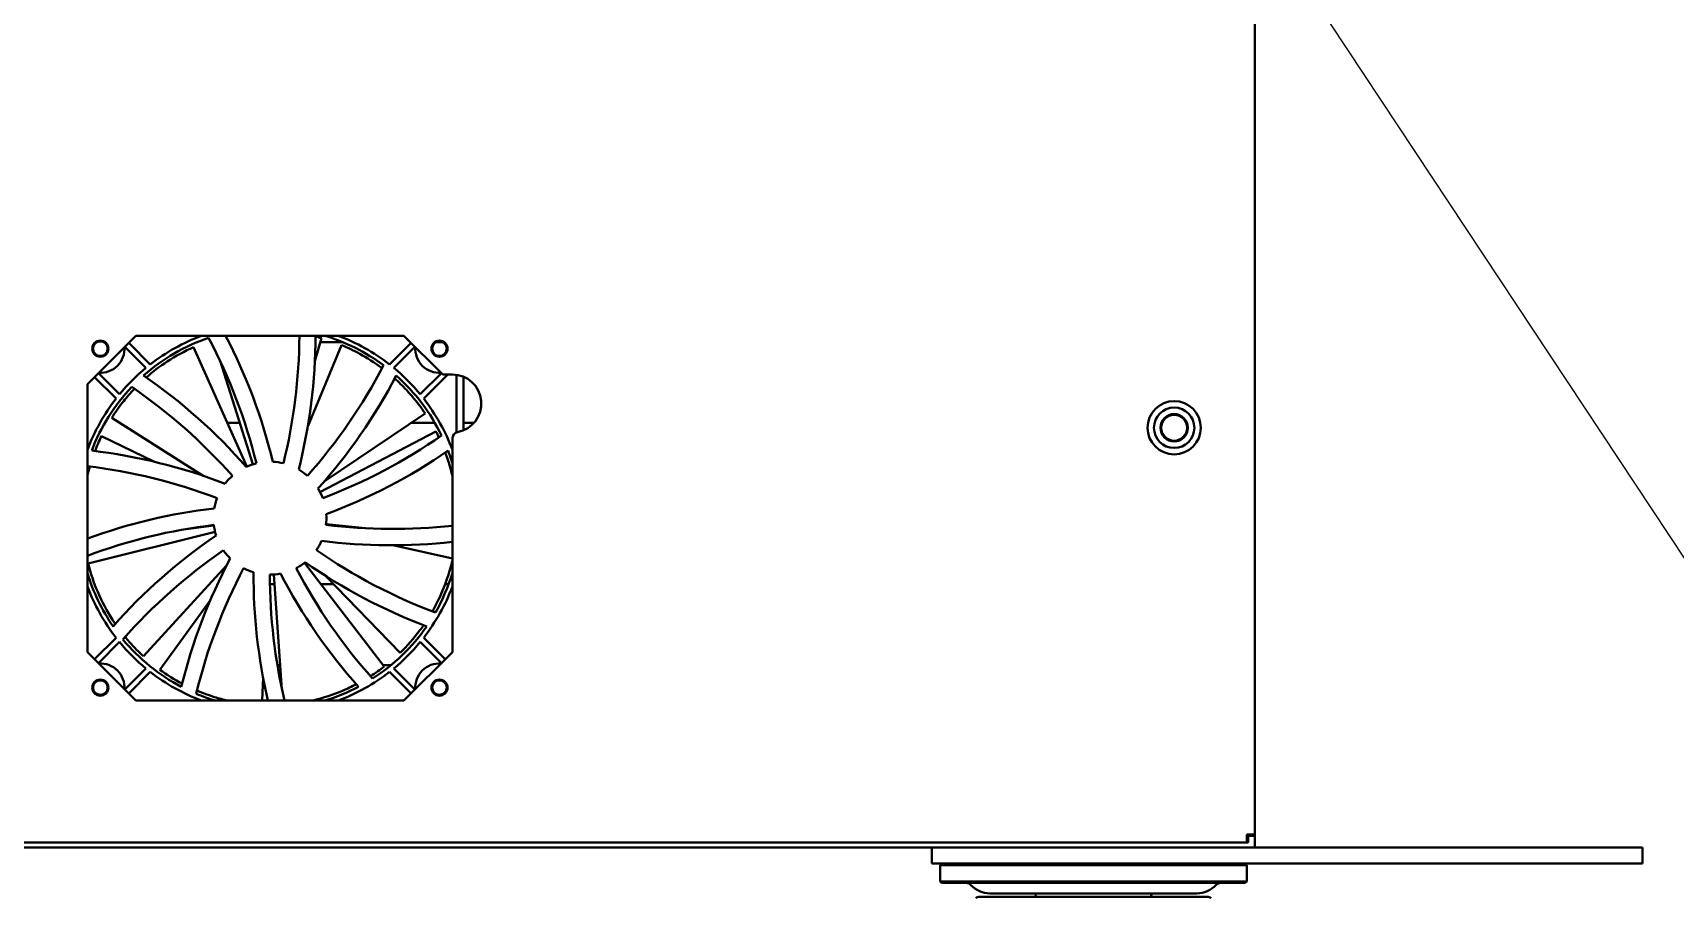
# Model space of a CAD drawing. Header units: millimetres. Extents: x 0 to 51860, y 0 to 5940.
# Drawn here: x 5776 to 6284, y 3832 to 4100 of the extents above; entities that cross this region are included whole.
import ezdxf

# ---------------------------------------------------------------- set-up
doc = ezdxf.new("R2010")
doc.units = ezdxf.units.MM
doc.header["$LTSCALE"] = 10
doc.layers.add('가시적인 것(ISO)', color=3, linetype='Continuous', lineweight=40)
doc.layers.add('기호(ISO)', color=5, linetype='Continuous', lineweight=25)
doc.styles.add('치수 텍스트_PSTEK_POSCO', font='isocp.shx')
doc.dimstyles.new('치수_PSTEK_POSCO$7', dxfattribs={"dimscale": 10, "dimtxt": 3.5, "dimasz": 2.5, "dimexe": 2, "dimexo": 2.5, "dimgap": 1, "dimtad": 1, "dimrnd": 1e-08, "dimdsep": 46, "dimtxsty": '치수 텍스트_PSTEK_POSCO', "dimcen": 0.09, "dimdle": 10, "dimclrd": 7, "dimclre": 7, "dimclrt": 2, "dimadec": 1, "dimazin": 2, "dimtfac": 1, "dimtmove": 0, "dimatfit": 3, "dimfxl": 0, "dimtolj": 1, "dimlwd": -1, "dimlwe": -1, "dimarcsym": 0})

msp = doc.modelspace()

# ---------------------------------------------------------------- linework, layer by layer
at = {"layer": '가시적인 것(ISO)'}
for p, q in [((6154.0177, 5393.6332), (6154.0177, 3851.6332)), ((5792.5177, 3991.1332), (5807.5177, 4006.1332)), ((5804.1203, 4002.7358), (5810.6571, 3996.199)), ((5811.991, 3997.2665), (5805.321, 4003.9365)), ((5807.5177, 4006.1332), (5890.5177, 4006.1332)), ((5825.399, 4002.6063), (5841.8914, 3965.6165)), ((5871.1595, 4003.2405), (5860.7375, 3978.0078)), ((5864.9752, 4005.3948), (5862.9364, 3998.2704)), ((5871.6175, 4004.1332), (5864.6141, 4004.1332)), ((5892.7144, 4003.9365), (5886.0444, 3997.2665)), ((5887.3783, 3996.199), (5893.9151, 4002.7358)), ((5890.5177, 4006.1332), (5902.5177, 3994.1332)), ((5902.5485, 4004.1332), (5900.4869, 4004.1332)), ((5833.6069, 3998.3396), (5843.7386, 3966.3179)), ((5794.7144, 3993.3299), (5801.3844, 3986.6599)), ((5802.4519, 3987.9938), (5795.9151, 3994.5306)), ((5902.1203, 3994.5306), (5895.5835, 3987.9938)), ((5896.651, 3986.6599), (5904.1243, 3994.1332)), ((5902.5177, 3994.1332), (5905.5177, 3994.1332)), ((5906.821, 3994.0383), (5906.821, 3976.1913)), ((5909.0177, 3993.4248), (5909.0177, 3976.8416)), ((5792.5177, 3908.1332), (5792.5177, 3991.1332)), ((5897.0847, 3982.0918), (5865.7983, 3960.9648)), ((5800.0697, 3980.7475), (5828.3974, 3962.7407)), ((5839.6838, 3979.1332), (5835.8648, 3979.1332)), ((5861.2023, 3979.1332), (5860.9241, 3979.1332)), ((5900.1132, 3979.1332), (5892.7034, 3979.1332)), ((5912.2259, 3979.1332), (5909.0177, 3979.1332)), ((5796.8742, 3975.0311), (5813.0795, 3967.1379)), ((5900.4374, 3976.4662), (5864.5323, 3957.7294)), ((5905.5177, 3974.3165), (5905.5177, 3908.1332)), ((5821.5062, 3945.9831), (5831.6697, 3947.3316)), ((5879.5724, 3946.4381), (5866.4228, 3947.8131)), ((5792.748, 3935.572), (5832.0398, 3945.3906)), ((5905.5177, 3937.1669), (5887.0942, 3941.2319)), ((5809.8764, 3906.8318), (5835.6311, 3934.9948)), ((5852.7578, 3896.5511), (5850.2477, 3932.1765)), ((5884.372, 3903.6542), (5859.685, 3935.7602)), ((5889.33, 3907.9328), (5866.3925, 3931.6601)), ((5850.4621, 3929.1332), (5849.044, 3929.1332)), ((5868.8353, 3929.1332), (5864.7806, 3929.1332)), ((5904.3418, 3929.1332), (5903.274, 3929.1332)), ((5814.951, 3902.6922), (5830.539, 3924.1711)), ((5801.3844, 3912.6065), (5794.7144, 3905.9365)), ((5795.9151, 3904.7358), (5802.4519, 3911.2726)), ((5895.5835, 3911.2726), (5902.1203, 3904.7358)), ((5903.321, 3905.9365), (5896.651, 3912.6065)), ((5807.5177, 3893.1332), (5792.5177, 3908.1332)), ((5905.5177, 3908.1332), (5890.5177, 3893.1332)), ((5810.6571, 3903.0674), (5804.1203, 3896.5306)), ((5805.321, 3895.3299), (5811.991, 3901.9999)), ((5852.2236, 3904.1332), (5851.3239, 3904.1332)), ((5886.5777, 3904.1332), (5884.0037, 3904.1332)), ((5886.0444, 3901.9999), (5892.7144, 3895.3299)), ((5893.9151, 3896.5306), (5887.3783, 3903.0674)), ((5846.6077, 3893.1332), (5846.9125, 3900.2802)), ((5890.5177, 3893.1332), (5807.5177, 3893.1332)), ((6151.5177, 3851.6332), (6154.0177, 3851.6332)), ((6151.5177, 3849.1332), (6151.5177, 3851.6332)), ((6151.5177, 3851.1332), (6151.947, 3851.1332)), ((6151.947, 3851.1332), (6151.947, 3849.1332)), ((6152.0177, 3851.6332), (6152.0177, 3851.2039)), ((6152.0177, 3851.2039), (6154.0177, 3851.2039)), ((6154.0177, 3851.2039), (6154.0177, 3851.6332)), ((6154.0177, 3847.6332), (6154.0177, 3851.2039)), ((6154.0177, 3847.6332), (5304.0177, 3847.6332)), ((6151.5177, 3849.1332), (5306.5177, 3849.1332)), ((6054.0177, 3842.6332), (6054.0177, 3847.6332)), ((6054.0177, 3847.6332), (6274.0177, 3847.6332)), ((6151.5177, 3849.1332), (6151.947, 3849.1332)), ((6274.0177, 3842.6332), (6274.0177, 3847.6332)), ((6274.0177, 3842.6332), (6054.0177, 3842.6332)), ((6056.5177, 3842.1332), (6057.0177, 3842.6332)), ((6066.5177, 3842.1332), (6056.5177, 3842.1332)), ((6056.5177, 3842.1332), (6056.5177, 3837.1332)), ((6066.5177, 3842.1332), (6141.5177, 3842.1332)), ((6151.5177, 3842.1332), (6141.5177, 3842.1332)), ((6151.5177, 3842.1332), (6151.0177, 3842.6332)), ((6151.5177, 3837.1332), (6151.5177, 3842.1332)), ((6056.5177, 3837.1332), (6066.5177, 3837.1332)), ((6057.0177, 3836.6332), (6056.5177, 3837.1332)), ((6066.5177, 3836.6332), (6057.0177, 3836.6332)), ((6141.5177, 3837.1332), (6066.5177, 3837.1332)), ((6066.5177, 3836.6332), (6141.5177, 3836.6332)), ((6141.5177, 3837.1332), (6151.5177, 3837.1332)), ((6151.0177, 3836.6332), (6141.5177, 3836.6332)), ((6151.0177, 3836.6332), (6151.5177, 3837.1332)), ((6139.1923, 3832.3732), (6068.8431, 3832.3732)), ((6071.971, 3833.4115), (6136.0644, 3833.4115))]:
    msp.add_line(p, q, dxfattribs=at)
for centre, radius in [((5796.5177, 4002.1332), 2.5), ((5796.5177, 4002.1332), 2.25), ((5901.5177, 4002.1332), 2.5), ((5901.5177, 4002.1332), 2.25), ((6129.0177, 3977.6332), 8.25), ((6129.0177, 3977.6332), 6.25), ((6129.0177, 3977.6332), 4.25), ((6129.0177, 3977.6332), 4.2), ((6129.0177, 3977.6332), 4), ((5796.5177, 3897.1332), 2.5), ((5796.5177, 3897.1332), 2.25), ((5901.5177, 3897.1332), 2.5), ((5901.5177, 3897.1332), 2.25)]:
    msp.add_circle(centre, radius, dxfattribs=at)
for centre, radius, start, end in [((5796.5177, 4002.1332), 7.5, 266.297305, 3.702695), ((5849.0177, 3949.6332), 59, 108.760371, 131.538462), ((5849.0177, 3949.6332), 60.3316, 110.529741, 127.858923), ((5678.6728, 3925.6707), 171.1296, 13.846154, 27.805831), ((5683.5334, 3927.0811), 171.1296, 13.527424, 27.51255), ((5687.0489, 4007.5787), 171.1296, 346.153846, 359.516038), ((5692.0081, 4006.5687), 171.1296, 345.835116, 359.854182), ((5849.0177, 3949.6332), 59, 53.375755, 73.261089), ((5849.0177, 3949.6332), 60.3316, 52.141077, 69.470259), ((5901.5177, 4002.1332), 7.5, 176.297305, 273.702695), ((5732.53, 4076.212), 171.1296, 318.461538, 332.421215), ((5849.0177, 3949.6332), 60.3316, 129.481448, 140.518552), ((5712.9691, 3852.7599), 171.1296, 41.219732, 55.501813), ((5736.4519, 4073.0131), 171.1296, 318.142808, 332.42489), ((5849.0177, 3949.6332), 60.3316, 39.481448, 50.518552), ((5849.0177, 3949.6332), 59, 25.683448, 48.461538), ((5905.5177, 3985.1332), 9, 280.475682, 90), ((5849.0177, 3949.6332), 59, 136.452678, 159.230769), ((5709.3207, 3849.2522), 171.1296, 41.538462, 55.498138), ((5849.0177, 3949.6332), 60.3316, 142.141077, 159.470259), ((5849.0177, 3949.6332), 60.3316, 20.529741, 37.858923), ((5804.6971, 4115.8477), 171.1296, 290.769231, 304.728908), ((5907.5177, 3974.3165), 2, 100.475682, 180), ((5773.5719, 3800.6312), 171.1296, 68.912039, 83.19412), ((5849.0177, 3949.6332), 17.5, 103.846154, 114.751703), ((5849.0177, 3949.6332), 17.5, 76.153846, 87.059396), ((5806.6831, 4111.1926), 171.1296, 290.450501, 304.732582), ((5849.0177, 3949.6332), 59, 16.738911, 20.769231), ((5771.9715, 3795.8299), 171.1296, 69.230769, 83.104317), ((5849.0177, 3949.6332), 17.5, 131.538462, 142.444011), ((5849.0177, 3949.6332), 17.5, 48.461538, 59.367088), ((5849.0177, 3949.6332), 17.5, 20.769231, 31.67478), ((5851.4584, 3782.6371), 171.1296, 96.604347, 110.146494), ((5849.0177, 3949.6332), 17.5, 159.230769, 170.136319), ((5852.2727, 3777.642), 171.1296, 96.923077, 110.437155), ((5849.0177, 3949.6332), 17.5, 186.923077, 197.828626), ((5849.0177, 3949.6332), 17.5, 353.076923, 3.982473), ((5887.0175, 4117.4056), 171.1296, 263.076923, 276.20617), ((5928.7858, 3802.8997), 171.1296, 124.296655, 138.578736), ((5849.0177, 3949.6332), 17.5, 325.384615, 336.290165), ((5886.6127, 4112.3608), 171.1296, 262.758193, 276.342521), ((5931.8282, 3798.8552), 171.1296, 124.615385, 138.575061), ((5987.8393, 3856.7773), 171.1296, 151.988962, 166.271043), ((5849.0177, 3949.6332), 17.5, 214.615385, 225.520934), ((5849.0177, 3949.6332), 17.5, 297.692308, 308.597857), ((5957.9297, 4076.2501), 171.1296, 235.065885, 249.347967), ((5960.6326, 4080.5289), 171.1296, 235.384615, 249.344292), ((5849.0177, 3949.6332), 59, 196.738911, 214.615385), ((5992.4128, 3854.6098), 171.1296, 152.307692, 166.267369), ((5849.0177, 3949.6332), 17.5, 242.307692, 253.213242), ((6015.0904, 3931.927), 171.1296, 179.68127, 193.102417), ((5849.0177, 3949.6332), 17.5, 270, 280.90555), ((6020.1473, 3932.1332), 171.1296, 180, 193.17332), ((6004.2963, 4011.133), 171.1296, 207.373578, 221.655659), ((6008.6781, 4013.6656), 171.1296, 207.692308, 221.651984), ((5849.0177, 3949.6332), 59, 330.298832, 343.261089), ((5849.0177, 3949.6332), 60.3316, 200.529741, 217.858923), ((5849.0177, 3949.6332), 60.3316, 322.141077, 339.470259), ((5849.0177, 3949.6332), 59, 302.606524, 325.384615), ((5849.0177, 3949.6332), 60.3316, 219.481448, 230.518552), ((5849.0177, 3949.6332), 59, 219.529601, 242.307692), ((5849.0177, 3949.6332), 60.3316, 309.481448, 320.518552), ((5796.5177, 3897.1332), 7.5, 356.297305, 93.702695), ((5849.0177, 3949.6332), 60.3316, 232.141077, 249.470259), ((5849.0177, 3949.6332), 60.3316, 290.529741, 307.858923), ((5901.5177, 3897.1332), 7.5, 86.297305, 183.702695), ((5849.0177, 3949.6332), 59, 247.221909, 253.261089), ((5849.0177, 3949.6332), 59, 286.738911, 297.692308), ((6064.6189, 3834.6332), 2, 42.674758, 90), ((6071.971, 3841.4115), 8, 222.674758, 270), ((6136.0644, 3841.4115), 8, 270, 317.325242), ((6143.4165, 3834.6332), 2, 90, 137.325242), ((6068.8431, 3830.3732), 2, 90, 129.338394), ((6084.1235, 3832.3783), 2, 19.959337, 31.105901), ((6094.4628, 3836.1332), 9, 199.959337, 204.694369), ((6113.5727, 3836.1332), 9, 335.305631, 340.040663), ((6123.9119, 3832.3783), 2, 148.894099, 160.040663), ((6139.1923, 3830.3732), 2, 50.661606, 90)]:
    msp.add_arc(centre, radius, start, end, dxfattribs=at)
for points, knots in [([(5825.399, 4002.6063), (5822.5717, 4001.3458), (5819.8238, 3999.8447), (5814.8957, 3996.6182), (5812.7163, 3994.9433), (5810.7409, 3993.209)], [0, 0, 0, 0, 0.93488435, 0.93488435, 1.78840353, 1.78840353, 1.78840353, 1.78840353]), ([(5883.7437, 3996.0886), (5881.393, 3997.8455), (5879.0589, 3999.3092), (5874.7745, 4001.6557), (5872.8288, 4002.551), (5871.1595, 4003.2405)], [2.00178331, 2.00178331, 2.00178331, 2.00178331, 2.97764033, 2.97764033, 3.91945443, 3.91945443, 3.91945443, 3.91945443]), ([(5897.0847, 3982.0918), (5895.3524, 3984.6572), (5893.3969, 3987.1027), (5890.112, 3990.5992), (5888.8969, 3991.7793), (5887.6616, 3992.883)], [0, 0, 0, 0, 0.93488435, 0.93488435, 1.45659757, 1.45659757, 1.45659757, 1.45659757]), ([(5807.087, 3989.7051), (5805.8589, 3988.4197), (5804.7493, 3987.1408), (5802.2581, 3984.0323), (5801.0386, 3982.2716), (5800.0697, 3980.7475)], [2.35563398, 2.35563398, 2.35563398, 2.35563398, 2.97764033, 2.97764033, 3.91945443, 3.91945443, 3.91945443, 3.91945443]), ([(5899.3197, 3920.7604), (5899.7818, 3921.5649), (5900.2181, 3922.3692), (5902.0316, 3925.906), (5903.122, 3928.5752), (5904.6357, 3933.0449), (5905.1407, 3934.9028), (5905.5177, 3936.5278)], [1.66305141, 1.66305141, 1.66305141, 1.66305141, 1.96062079, 1.96062079, 2.97764033, 2.97764033, 3.81316873, 3.81316873, 3.81316873, 3.81316873]), ([(5792.748, 3935.572), (5793.4985, 3932.5688), (5794.4996, 3929.6019), (5797.0448, 3923.6672), (5798.6118, 3920.7738), (5800.5755, 3917.7329), (5800.8596, 3917.306), (5801.1457, 3916.8879)], [0, 0, 0, 0, 0.93488435, 0.93488435, 1.96062079, 1.96062079, 2.13210846, 2.13210846, 2.13210846, 2.13210846]), ([(5889.33, 3907.9328), (5891.5556, 3910.0843), (5893.6244, 3912.4347), (5895.8604, 3915.4251), (5896.2412, 3915.9531), (5896.6106, 3916.4838)], [0, 0, 0, 0, 0.93488435, 0.93488435, 1.13367657, 1.13367657, 1.13367657, 1.13367657]), ([(5804.1836, 3912.8383), (5804.6037, 3912.3261), (5805.0227, 3911.8332), (5807.0215, 3909.5573), (5808.5437, 3908.0506), (5809.8764, 3906.8318)], [2.7303691, 2.7303691, 2.7303691, 2.7303691, 2.97764033, 2.97764033, 3.91945443, 3.91945443, 3.91945443, 3.91945443]), ([(5826.4187, 3896.2179), (5828.2666, 3895.4364), (5830.1106, 3894.7688), (5833.2802, 3893.7909), (5834.6162, 3893.4344), (5835.9126, 3893.1337)], [1.33484723, 1.33484723, 1.33484723, 1.33484723, 1.96062079, 1.96062079, 2.43196221, 2.43196221, 2.43196221, 2.43196221]), ([(5862.123, 3893.1332), (5862.1738, 3893.145), (5862.2246, 3893.1568), (5865.5643, 3893.941), (5868.6858, 3894.9817), (5873.0271, 3896.8114), (5874.4331, 3897.4776), (5875.7538, 3898.1636)], [0.91906384, 0.91906384, 0.91906384, 0.91906384, 0.93488435, 0.93488435, 1.96062079, 1.96062079, 2.49305989, 2.49305989, 2.49305989, 2.49305989])]:
    msp.add_open_spline(points, degree=3, knots=knots, dxfattribs=at)
for points in [[(5835.9124, 4006.1331), (5835.7315, 4006.0912), (5835.5527, 4006.0488), (5835.376, 4006.006)], [(5864.9752, 4005.3948), (5864.3658, 4005.5692), (5863.7526, 4005.7337), (5863.1363, 4005.8882)], [(5796.8742, 3975.0311), (5796.1434, 3973.5307), (5795.4751, 3971.9915), (5794.875, 3970.4294)], [(5901.3549, 3974.6294), (5901.0427, 3975.2831), (5900.735, 3975.896), (5900.4374, 3976.4662)], [(5905.5177, 3962.7385), (5904.9087, 3965.3634), (5904.1504, 3967.7921), (5903.3352, 3969.9705)], [(5793.2672, 3965.6292), (5792.99, 3964.6624), (5792.7408, 3963.6976), (5792.5184, 3962.7382)], [(5814.951, 3902.6922), (5817.1415, 3901.1024), (5819.461, 3899.6571), (5821.8466, 3898.3915)], [(5880.1403, 3900.6905), (5881.7652, 3901.7239), (5883.1786, 3902.7365), (5884.372, 3903.6542)], [(6151.947, 3851.1332), (6151.8039, 3851.1332), (6151.6608, 3851.1481), (6151.5177, 3851.1765)], [(6152.0177, 3851.2039), (6152.0177, 3851.347), (6152.0028, 3851.4901), (6151.9744, 3851.6332)]]:
    msp.add_open_spline(points, degree=3, dxfattribs=at)

# ---------------------------------------------------------------- leaders
at = {"layer": '기호(ISO)', "color": 7, "annotation_type": 0, "has_hookline": 1, "hookline_direction": 0, "text_width": 1096.8392}
msp.add_leader([(6028.683, 4327.4923), (6292.7879, 3928.3081), (6317.7879, 3928.3081)], dimstyle='치수_PSTEK_POSCO$7', override={"dimtad": 0}, dxfattribs=at)

doc.saveas('drawing.dxf')
